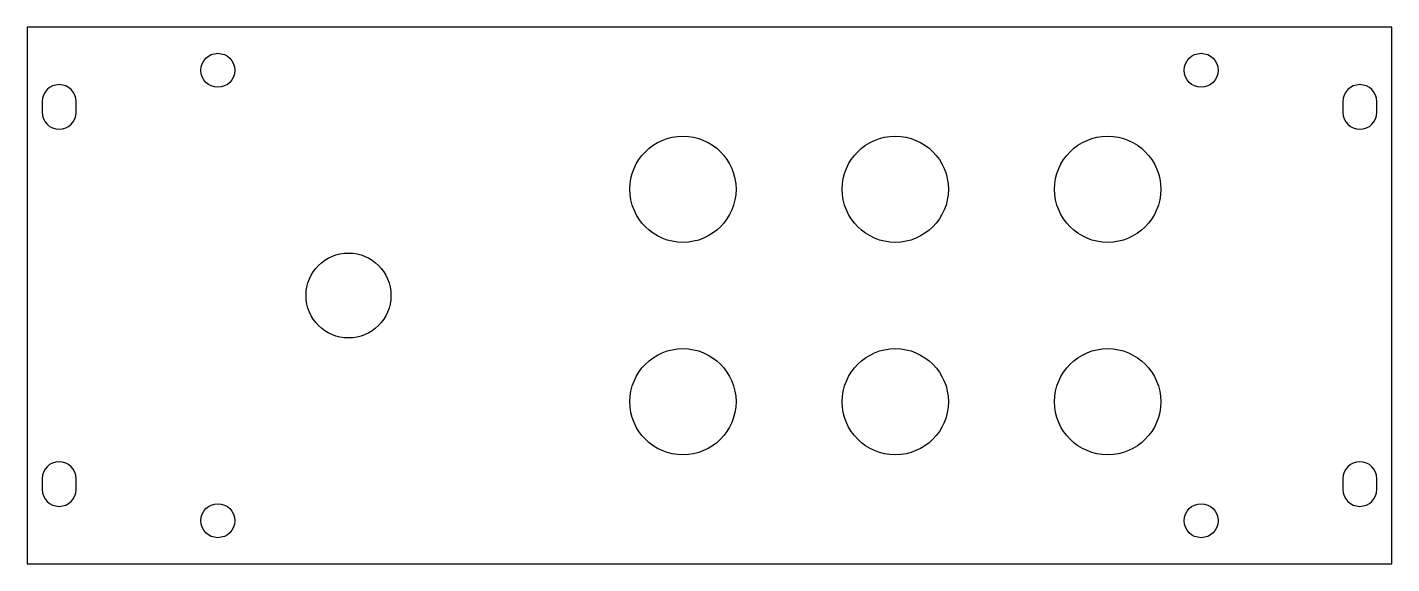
# Model space of a CAD drawing. Header units: millimetres. Extents: x -64 to 64, y -25 to 25.
import ezdxf

# ---------------------------------------------------------------- set-up
doc = ezdxf.new("R2010")
doc.units = ezdxf.units.MM
doc.layers.add('Pad012', color=7, linetype='CONTINUOUS')

msp = doc.modelspace()

# ---------------------------------------------------------------- linework, layer by layer
at = {"layer": 'Pad012'}
for p, q in [((-64.25, 25.25), (-64.25, 25.25, 1)), ((-64.25, 25.25), (-64.25, -25.25)), ((-64.25, 25.25, 1), (-64.25, -25.25, 1)), ((-64.25, 25.25), (-64.25, 25.25, 1)), ((64.25, 25.25), (-64.25, 25.25)), ((64.25, 25.25, 1), (-64.25, 25.25, 1)), ((-64.25, 25.25), (-64.25, -25.25)), ((64.25, 25.25), (-64.25, 25.25)), ((-64.25, 25.25, 1), (-64.25, -25.25, 1)), ((64.25, 25.25, 1), (-64.25, 25.25, 1)), ((64.25, 25.25), (64.25, 25.25, 1)), ((64.25, -25.25), (64.25, 25.25)), ((64.25, -25.25, 1), (64.25, 25.25, 1)), ((64.25, 25.25), (64.25, 25.25, 1)), ((64.25, -25.25), (64.25, 25.25)), ((64.25, -25.25, 1), (64.25, 25.25, 1)), ((-44.7, 21.2), (-44.7, 21.2, 1)), ((-44.7, 21.2), (-44.7, 21.2, 1)), ((47.9, 21.2), (47.9, 21.2, 1)), ((47.9, 21.2), (47.9, 21.2, 1)), ((-62.85, 18.25), (-62.85, 18.25, 1)), ((-62.85, 18.25), (-62.85, 18.25, 1)), ((-62.85, 18.25), (-62.85, 17.25)), ((-62.85, 18.25, 1), (-62.85, 17.25, 1)), ((-62.85, 18.25), (-62.85, 17.25)), ((-62.85, 18.25, 1), (-62.85, 17.25, 1)), ((-59.65, 18.25), (-59.65, 18.25, 1)), ((-59.65, 17.25), (-59.65, 18.25)), ((-59.65, 17.25, 1), (-59.65, 18.25, 1)), ((-59.65, 18.25), (-59.65, 18.25, 1)), ((-59.65, 17.25), (-59.65, 18.25)), ((-59.65, 17.25, 1), (-59.65, 18.25, 1)), ((59.65, 18.25), (59.65, 18.25, 1)), ((59.65, 18.25), (59.65, 18.25, 1)), ((59.65, 18.25), (59.65, 17.25)), ((59.65, 18.25, 1), (59.65, 17.25, 1)), ((59.65, 18.25), (59.65, 17.25)), ((59.65, 18.25, 1), (59.65, 17.25, 1)), ((62.85, 18.25), (62.85, 18.25, 1)), ((62.85, 18.25), (62.85, 18.25, 1)), ((62.85, 17.25), (62.85, 18.25)), ((62.85, 17.25, 1), (62.85, 18.25, 1)), ((62.85, 17.25), (62.85, 18.25)), ((62.85, 17.25, 1), (62.85, 18.25, 1)), ((-62.85, 17.25), (-62.85, 17.25, 1)), ((-62.85, 17.25), (-62.85, 17.25, 1)), ((-59.65, 17.25), (-59.65, 17.25, 1)), ((-59.65, 17.25), (-59.65, 17.25, 1)), ((59.65, 17.25), (59.65, 17.25, 1)), ((59.65, 17.25), (59.65, 17.25, 1)), ((62.85, 17.25), (62.85, 17.25, 1)), ((62.85, 17.25), (62.85, 17.25, 1)), ((2.5, 10), (2.5, 10, 1)), ((2.5, 10), (2.5, 10, 1)), ((22.5, 10), (22.5, 10, 1)), ((22.5, 10), (22.5, 10, 1)), ((42.5, 10), (42.5, 10, 1)), ((42.5, 10), (42.5, 10, 1)), ((-30, 0), (-30, 0, 1)), ((-30, 0), (-30, 0, 1)), ((2.5, -10), (2.5, -10, 1)), ((2.5, -10), (2.5, -10, 1)), ((22.5, -10), (22.5, -10, 1)), ((22.5, -10), (22.5, -10, 1)), ((42.5, -10), (42.5, -10, 1)), ((42.5, -10), (42.5, -10, 1)), ((-62.85, -17.25), (-62.85, -17.25, 1)), ((-62.85, -17.25), (-62.85, -17.25, 1)), ((-62.85, -17.25), (-62.85, -18.25)), ((-62.85, -17.25, 1), (-62.85, -18.25, 1)), ((-62.85, -17.25), (-62.85, -18.25)), ((-62.85, -17.25, 1), (-62.85, -18.25, 1)), ((-59.65, -17.25), (-59.65, -17.25, 1)), ((-59.65, -18.25), (-59.65, -17.25)), ((-59.65, -18.25, 1), (-59.65, -17.25, 1)), ((-59.65, -17.25), (-59.65, -17.25, 1)), ((-59.65, -18.25), (-59.65, -17.25)), ((-59.65, -18.25, 1), (-59.65, -17.25, 1)), ((59.65, -17.25), (59.65, -17.25, 1)), ((59.65, -17.25), (59.65, -17.25, 1)), ((59.65, -17.25), (59.65, -18.25)), ((59.65, -17.25, 1), (59.65, -18.25, 1)), ((59.65, -17.25), (59.65, -18.25)), ((59.65, -17.25, 1), (59.65, -18.25, 1)), ((62.85, -17.25), (62.85, -17.25, 1)), ((62.85, -18.25), (62.85, -17.25)), ((62.85, -18.25, 1), (62.85, -17.25, 1)), ((62.85, -17.25), (62.85, -17.25, 1)), ((62.85, -18.25), (62.85, -17.25)), ((62.85, -18.25, 1), (62.85, -17.25, 1)), ((-62.85, -18.25), (-62.85, -18.25, 1)), ((-62.85, -18.25), (-62.85, -18.25, 1)), ((-59.65, -18.25), (-59.65, -18.25, 1)), ((-59.65, -18.25), (-59.65, -18.25, 1)), ((59.65, -18.25), (59.65, -18.25, 1)), ((59.65, -18.25), (59.65, -18.25, 1)), ((62.85, -18.25), (62.85, -18.25, 1)), ((62.85, -18.25), (62.85, -18.25, 1)), ((-44.7, -21.2), (-44.7, -21.2, 1)), ((-44.7, -21.2), (-44.7, -21.2, 1)), ((47.9, -21.2), (47.9, -21.2, 1)), ((47.9, -21.2), (47.9, -21.2, 1)), ((-64.25, -25.25), (-64.25, -25.25, 1)), ((-64.25, -25.25), (-64.25, -25.25, 1)), ((-64.25, -25.25), (64.25, -25.25)), ((-64.25, -25.25, 1), (64.25, -25.25, 1)), ((-64.25, -25.25), (64.25, -25.25)), ((-64.25, -25.25, 1), (64.25, -25.25, 1)), ((64.25, -25.25), (64.25, -25.25, 1)), ((64.25, -25.25), (64.25, -25.25, 1))]:
    msp.add_line(p, q, dxfattribs=at)
for centre, radius in [((-46.3, 21.2), 1.6), ((-46.3, 21.2), 1.6), ((-46.3, 21.2), 1.6), ((-46.3, 21.2), 1.6), ((46.3, 21.2), 1.6), ((46.3, 21.2), 1.6), ((46.3, 21.2), 1.6), ((46.3, 21.2), 1.6), ((-2.5, 10), 5), ((-2.5, 10), 5), ((-2.5, 10), 5), ((-2.5, 10), 5), ((17.5, 10), 5), ((17.5, 10), 5), ((17.5, 10), 5), ((17.5, 10), 5), ((37.5, 10), 5), ((37.5, 10), 5), ((37.5, 10), 5), ((37.5, 10), 5), ((-34, 0), 4), ((-34, 0), 4), ((-34, 0), 4), ((-34, 0), 4), ((-2.5, -10), 5), ((-2.5, -10), 5), ((-2.5, -10), 5), ((-2.5, -10), 5), ((17.5, -10), 5), ((17.5, -10), 5), ((17.5, -10), 5), ((17.5, -10), 5), ((37.5, -10), 5), ((37.5, -10), 5), ((37.5, -10), 5), ((37.5, -10), 5), ((-46.3, -21.2), 1.6), ((-46.3, -21.2), 1.6), ((-46.3, -21.2), 1.6), ((-46.3, -21.2), 1.6), ((46.3, -21.2), 1.6), ((46.3, -21.2), 1.6), ((46.3, -21.2), 1.6), ((46.3, -21.2), 1.6)]:
    msp.add_circle(centre, radius, dxfattribs=at)
for centre, start, end in [((-61.25, 18.25), 0, 180), ((-61.25, 18.25, 1), 0, 180), ((-61.25, 18.25), 0, 180), ((-61.25, 18.25, 1), 0, 180), ((61.25, 18.25), 0, 180), ((61.25, 18.25, 1), 0, 180), ((61.25, 18.25), 0, 180), ((61.25, 18.25, 1), 0, 180), ((-61.25, 17.25), 180, 0), ((-61.25, 17.25, 1), 180, 0), ((-61.25, 17.25), 180, 0), ((-61.25, 17.25, 1), 180, 0), ((61.25, 17.25), 180, 0), ((61.25, 17.25, 1), 180, 0), ((61.25, 17.25), 180, 0), ((61.25, 17.25, 1), 180, 0), ((-61.25, -17.25), 0, 180), ((-61.25, -17.25, 1), 0, 180), ((-61.25, -17.25), 0, 180), ((-61.25, -17.25, 1), 0, 180), ((61.25, -17.25), 0, -180), ((61.25, -17.25, 1), 0, -180), ((61.25, -17.25), 0, -180), ((61.25, -17.25, 1), 0, -180), ((-61.25, -18.25), 180, 0), ((-61.25, -18.25, 1), 180, 0), ((-61.25, -18.25), 180, 0), ((-61.25, -18.25, 1), 180, 0), ((61.25, -18.25), -180, 0), ((61.25, -18.25, 1), -180, 0), ((61.25, -18.25), -180, 0), ((61.25, -18.25, 1), -180, 0)]:
    msp.add_arc(centre, 1.6, start, end, dxfattribs=at)

doc.saveas('drawing.dxf')
